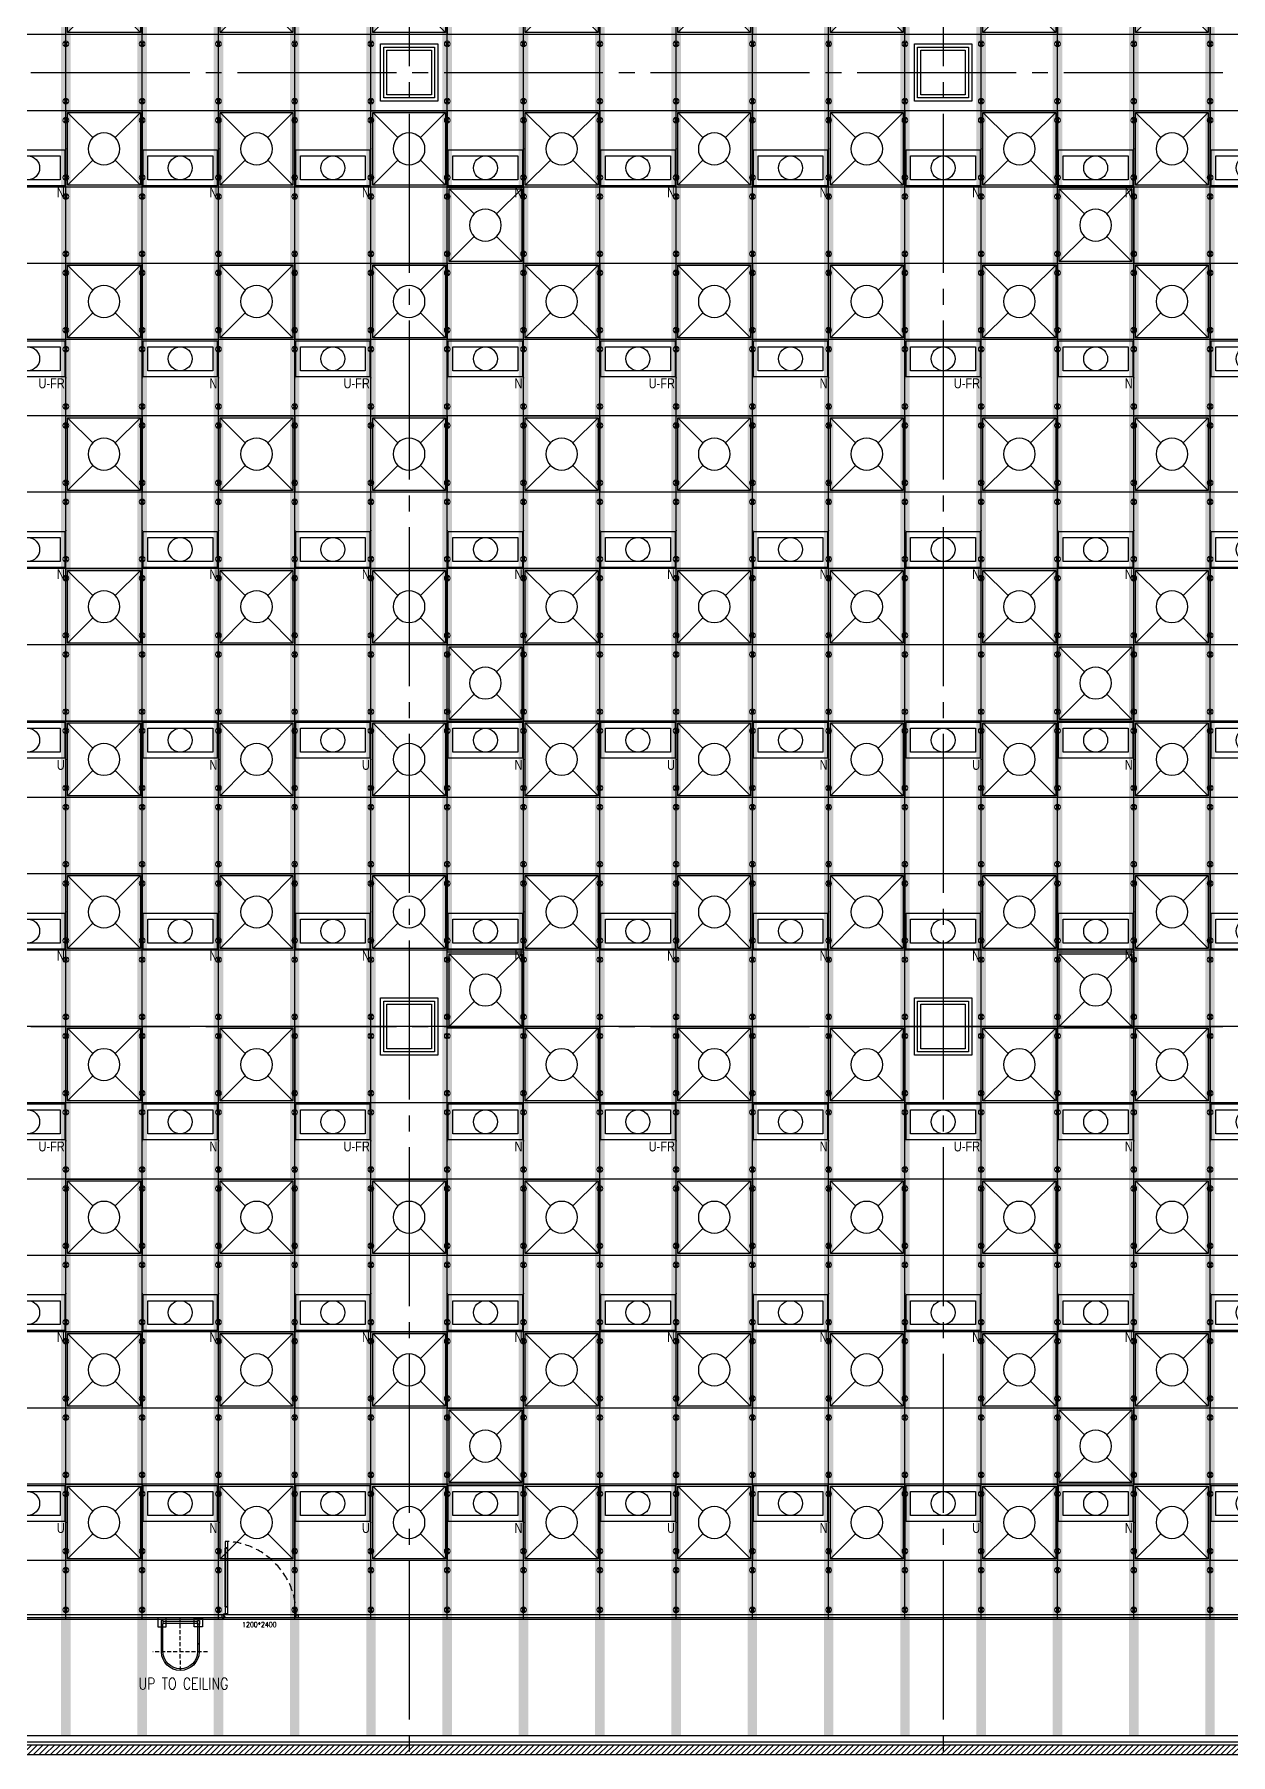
# Model space of a CAD drawing. Header units: millimetres. Extents: x -17313 to 27370, y -1010 to 13584.
# Drawn here: x 20411 to 22292, y 1855 to 4560 of the extents above; entities that cross this region are included whole.
import ezdxf
from ezdxf.enums import TextEntityAlignment as Align

# ---------------------------------------------------------------- set-up
doc = ezdxf.new("R2010")
doc.units = ezdxf.units.MM
doc.header["$LTSCALE"] = 100
for name, pattern in [('188K-SM-03-F10-ARCH-PA-Y2257103$0$18P6-SM-03-C40-ARCH-PA-Y2211058$0$DASHED', [19.05, 12.7, -6.35]), ('188K-SM-03-F10-ARCH-PA-Y2257103$0$AP5A-SM-03-F20-ARCH-PA-Y2230801+Y2230803$0$ALL-PA-TXT-Y2221201$0$DASHED', [19.05, 12.7, -6.35]), ('X-S-FAB-L10$0$COL-CEN-LIN', [3.25, 2.5, -0.25, 0.25, -0.25])]:
    doc.linetypes.add(name, pattern=pattern)
for name, color, linetype in [('0-XREF', 7, 'Continuous'), ('188K-SM-03-F10-ARCH-CEIL-Y2257103$0$K-CEIL-4.2', 8, 'Continuous'), ('188K-SM-03-F10-ARCH-CEIL-Y2257103$0$K-CEIL-4.2-AREA', 8, 'Continuous'), ('188K-SM-03-F10-ARCH-CEIL-Y2257103$0$K-鋼構', 121, 'Continuous'), ('188K-SM-03-F10-ARCH-PA-Y2257103$0$K-Door', 53, 'Continuous'), ('188K-SM-03-F10-ARCH-PA-Y2257103$0$K-P-LAD-420', 53, 'Continuous'), ('188K-SM-03-F10-ARCH-PA-Y2257103$0$K-P1S-4.2-單抗', 53, 'Continuous'), ('188K-SM-03-F10-ARCH-PA-Y2257103$0$K-岩棉 2hr 7.5-非抗', 53, 'Continuous'), ('188K-SM-06-F10-ELEC-LIGHT-Y2257103$0$E-LIGHT(W)-N', 8, 'Continuous'), ('188K-SM-06-F10-ELEC-LIGHT-Y2257103$0$E-LIGHT(W)-U FR', 8, 'Continuous'), ('188K-SM-06-F10-ELEC-LIGHT-Y2257103$0$E-LIGHT(W)-U XLPE', 8, 'Continuous'), ('188K-SM-06-F10-HVAC-FFU-Y2257103$0$AC-FFU-ULPA', 4, 'Continuous'), ('X-S-FAB-L10$0$0-DIM-TXT', 8, 'Continuous'), ('X-S-FAB-L10$0$BLOCK', 8, 'Continuous'), ('X-S-FAB-L10$0$CCL', 8, 'X-S-FAB-L10$0$COL-CEN-LIN'), ('X-S-FAB-L10$0$COL-S', 8, 'Continuous'), ('X-S-FAB-L10$0$WALL_188K_IN', 8, 'Continuous')]:
    doc.layers.add(name, color=color, linetype=linetype)
doc.layers.add('188K-SM-03-F10-ARCH-CEIL-Y2257103$0$K-吊點-標準', color=8, linetype='Continuous', lineweight=9)
doc.layers.add('188K-SM-03-F10-ARCH-PA-Y2257103$0$K-0-TXT-高度', color=53, linetype='Continuous', plot=False)
doc.layers.add('188K-SM-06-F10-ELEC-LIGHT-Y2257103$0$Defpoints-CAS', color=8, linetype='Continuous', plot=False)
doc.styles.add('188K-SM-03-F10-ARCH-PA-Y2257103$0$18P2-XFDP10$0$AA-TXT', font='simplex.shx', dxfattribs={"width": 0.8, "bigfont": 'chineset.shx'})
doc.styles.add('188K-SM-03-F10-ARCH-PA-Y2257103$0$AP5A-SM-03-F20-ARCH-PA-Y2230801+Y2230803$0$ALL-PA-TXT-Y2221201$0$Standard', font='txt.shx', dxfattribs={"bigfont": 'chineset.shx'})
doc.styles.add('188K-SM-06-F10-ELEC-LIGHT-Y2257103$0$Standard', font='arial.ttf')
doc.styles.add('X-S-FAB-L10$0$CHINA', font='simplex.shx', dxfattribs={"width": 0.75, "bigfont": 'chineset.shx'})
doc.styles.add('X-S-FAB-L10$0$Standard', font='', dxfattribs={"width": 0.8})
doc.styles.add('X-S-FAB-L10$0$TG_NOTE_TEXT', font='simplex.shx', dxfattribs={"width": 0.75, "bigfont": 'chineset.shx'})
doc.styles.get('X-S-FAB-L10$0$Standard').set_extended_font_data('Microsoft JhengHei')

# ---------------------------------------------------------------- blocks, each defined once
blk = doc.blocks.new('188K-SM-06-F10-HVAC-FFU-Y2257103$0$H-FU-U-12x12')
for p, q in [((423, 777), (28, 1172)), ((777, 777), (1172, 1172)), ((28, 28), (423, 423)), ((1172, 28), (777, 423))]:
    blk.add_line(p, q)
blk.add_lwpolyline([(1172, 28), (1172, 1172), (28, 1172), (28, 28)], close=True)
blk.add_circle((600, 600), 250)
at = {"layer": 'DefPoints'}
blk.add_lwpolyline([(1200, 1200), (0, 1200), (0, 0), (1200, 0)], close=True, dxfattribs=at)
blk = doc.blocks.new('188K-SM-06-F10-HVAC-FFU-Y2257103')
at = {"layer": '188K-SM-06-F10-HVAC-FFU-Y2257103$0$AC-FFU-ULPA', "xscale": -0.09999999999999432, "yscale": 0.09999999999999432, "zscale": 0.09999999999999432}
for p in [(20580, 4560), (20820, 4560), (21060, 4560), (21300, 4560), (21540, 4560), (21780, 4560), (22020, 4560), (22260, 4560), (20580, 4320), (20820, 4320), (21060, 4320), (21300, 4320), (21540, 4320), (21780, 4320), (22020, 4320), (22260, 4320), (21180, 4200), (22140, 4200), (20580, 4080), (20820, 4080), (21060, 4080), (21300, 4080), (21540, 4080), (21780, 4080), (22020, 4080), (22260, 4080), (20580, 3840), (20820, 3840), (21060, 3840), (21300, 3840), (21540, 3840), (21780, 3840), (22020, 3840), (22260, 3840), (20580, 3600), (20820, 3600), (21060, 3600), (21300, 3600), (21540, 3600), (21780, 3600), (22020, 3600), (22260, 3600), (21180, 3480), (22140, 3480), (20580, 3360), (20820, 3360), (21060, 3360), (21300, 3360), (21540, 3360), (21780, 3360), (22020, 3360), (22260, 3360), (20580, 3120), (20820, 3120), (21060, 3120), (21300, 3120), (21540, 3120), (21780, 3120), (22020, 3120), (22260, 3120), (21180, 2997.2), (22140, 2997.2), (20580, 2880), (20820, 2880), (21300, 2880), (21540, 2880), (21780, 2880), (22020, 2880), (22260, 2880), (20580, 2640), (20820, 2640), (21060, 2640), (21300, 2640), (21540, 2640), (21780, 2640), (22020, 2640), (22260, 2640), (20580, 2400), (20820, 2400), (21060, 2400), (21300, 2400), (21540, 2400), (21780, 2400), (22020, 2400), (22260, 2400), (21180, 2280), (22140, 2280), (20580, 2160), (20820, 2160), (21060, 2160), (21300, 2160), (21540, 2160), (21780, 2160), (22020, 2160), (22260, 2160)]:
    blk.add_blockref('188K-SM-06-F10-HVAC-FFU-Y2257103$0$H-FU-U-12x12', p, dxfattribs=at)
blk = doc.blocks.new('X-S-FAB-L10$0$FAB2-L05')
at = {"layer": 'X-S-FAB-L10$0$CCL'}
for p, q in [((-5160, 11005), (-5160, 0)), ((-4320, 11005), (-4320, 0)), ((-26880, 5220), (1210, 5220)), ((-26880, 3720), (1210, 3720))]:
    blk.add_line(p, q, dxfattribs=at)
at = {"layer": 'X-S-FAB-L10$0$COL-S'}
for points in [[(-5195, 5255), (-5125, 5255), (-5125, 5185), (-5195, 5185)], [(-4355, 5255), (-4285, 5255), (-4285, 5185), (-4355, 5185)], [(-5195, 3755), (-5125, 3755), (-5125, 3685), (-5195, 3685)], [(-4355, 3755), (-4285, 3755), (-4285, 3685), (-4355, 3685)]]:
    blk.add_lwpolyline(points, close=True, dxfattribs=at)
blk = doc.blocks.new('X-S-FAB-L10')
at = {"layer": 'X-S-FAB-L10$0$WALL_188K_IN'}
h = blk.add_hatch(dxfattribs=at)
h.set_pattern_fill('LINE', color=256, scale=2, angle=45)
h.set_pattern_definition([(45, (24216.6165, 1855), (-4.490128, 4.490128), [])])
h.paths.add_polyline_path([(17075, 1855), (24315, 1855), (24315, 1870), (17075, 1870)])
at = {"layer": 'DefPoints'}
blk.add_lwpolyline([(16745, -35), (15995, -35), (15995, 35), (15925, 35), (15925, -35), (15155, -35), (15155, 35), (15085, 35), (15085, -35), (15155, -35), (15155, -250), (13920, -250), (19914.055, 6000), (21180, 7320), (21180, 5520), (23465, 5520), (23485, 3587.5), (24315, 3587.5), (24315, 1870), (17075, 1870), (17075, 2060), (16745, 2060), (16745, -21.034)], close=True, dxfattribs=at)
at = {"layer": 'X-S-FAB-L10$0$COL-S'}
for p, q in [((20965, 4535), (21035, 4535)), ((20965, 4465), (20965, 4535)), ((21035, 4535), (21035, 4465)), ((21805, 4535), (21875, 4535)), ((21805, 4465), (21805, 4535)), ((21875, 4535), (21875, 4465)), ((21035, 4465), (20965, 4465)), ((21875, 4465), (21805, 4465)), ((20965, 3035), (21035, 3035)), ((20965, 2965), (20965, 3035)), ((21035, 3035), (21035, 2965)), ((21805, 3035), (21875, 3035)), ((21805, 2965), (21805, 3035)), ((21875, 3035), (21875, 2965)), ((21035, 2965), (20965, 2965)), ((21875, 2965), (21805, 2965))]:
    blk.add_line(p, q, dxfattribs=at)
at = {"layer": 'X-S-FAB-L10$0$WALL_188K_IN'}
blk.add_lwpolyline([(17075, 1855), (24315, 1855), (24315, 1870), (17075, 1870)], close=True, dxfattribs=at)
at = {"layer": 'X-S-FAB-L10$0$BLOCK'}
blk.add_blockref('X-S-FAB-L10$0$FAB2-L05', (26160, -720), dxfattribs=at)
at = {"style": 'X-S-FAB-L10$0$TG_NOTE_TEXT', "width": 0.5, "flags": 1}
for p in [(7463.301, 9020), (18268.251, 8649), (11197.77, 4800.167), (16485.801, 4800.167), (25420.27, 2635), (13360, 320.001, 0), (7463.301, -33.333)]:
    blk.add_attdef('WH', text='', height=20, dxfattribs=at).set_placement(p, align=Align.BOTTOM_LEFT)
at = {"width": 0.5}
for style, p in [('X-S-FAB-L10$0$TG_NOTE_TEXT', (7585, 9020)), ('X-S-FAB-L10$0$TG_NOTE_TEXT', (18389.95, 8649)), ('X-S-FAB-L10$0$TG_NOTE_TEXT', (11117.5, 4813.5)), ('X-S-FAB-L10$0$TG_NOTE_TEXT', (16607.5, 4813.5)), ('X-S-FAB-L10$0$TG_NOTE_TEXT', (25350, 2635)), ('X-S-FAB-L10$0$Standard', (13129.375, 325.001, 0)), ('X-S-FAB-L10$0$TG_NOTE_TEXT', (7585, -20))]:
    blk.add_attdef('DESC', text='', height=10, dxfattribs=dict(at, style=style)).set_placement(p, align=Align.BOTTOM_LEFT)
for tag, style, p in [('TYPE', 'X-S-FAB-L10$0$TG_NOTE_TEXT', (7619.286, 9020)), ('NO', 'X-S-FAB-L10$0$TG_NOTE_TEXT', (7650.095, 9020)), ('TYPE', 'X-S-FAB-L10$0$TG_NOTE_TEXT', (18424.236, 8649)), ('NO', 'X-S-FAB-L10$0$TG_NOTE_TEXT', (18455.045, 8649)), ('NO', 'X-S-FAB-L10$0$TG_NOTE_TEXT', (11088.595, 4813.5)), ('TYPE', 'X-S-FAB-L10$0$TG_NOTE_TEXT', (11151.786, 4813.5)), ('TYPE', 'X-S-FAB-L10$0$TG_NOTE_TEXT', (16641.786, 4813.5)), ('NO', 'X-S-FAB-L10$0$TG_NOTE_TEXT', (16672.595, 4813.5)), ('NO', 'X-S-FAB-L10$0$TG_NOTE_TEXT', (25313, 2635)), ('TYPE', 'X-S-FAB-L10$0$TG_NOTE_TEXT', (25350, 2635)), ('NO', 'X-S-FAB-L10$0$Standard', (13100, 320.001, 0)), ('TYPE', 'X-S-FAB-L10$0$Standard', (13129.375, 320.001, 0)), ('TYPE', 'X-S-FAB-L10$0$TG_NOTE_TEXT', (7619.286, -20)), ('NO', 'X-S-FAB-L10$0$TG_NOTE_TEXT', (7650.095, -20))]:
    blk.add_attdef(tag, text='', height=10, dxfattribs=dict(at, style=style)).set_placement(p, align=Align.BOTTOM_RIGHT)
at = {"style": 'X-S-FAB-L10$0$TG_NOTE_TEXT', "width": 0.5, "flags": 1}
for rotation, p in [(180, (43, 7480)), (180, (943, 7480)), (90, (24310, 3717.77)), (270, (17080, 1711.699))]:
    blk.add_attdef('WH', text='', height=20, rotation=rotation, dxfattribs=at).set_placement(p, align=Align.BOTTOM_LEFT)
at = {"width": 0.5}
for rotation, style, p in [(180, 'X-S-FAB-L10$0$Standard', (317.625, 7480)), (180, 'X-S-FAB-L10$0$Standard', (1217.625, 7480)), (90, 'X-S-FAB-L10$0$TG_NOTE_TEXT', (24310, 3647.5)), (270, 'X-S-FAB-L10$0$TG_NOTE_TEXT', (17080, 1605))]:
    blk.add_attdef('DESC', text='', height=10, rotation=rotation, dxfattribs=dict(at, style=style)).set_placement(p, align=Align.BOTTOM_LEFT)
for tag, rotation, style, p in [('TYPE', 180, 'X-S-FAB-L10$0$Standard', (317.625, 7480)), ('NO', 180, 'X-S-FAB-L10$0$Standard', (347, 7480)), ('TYPE', 180, 'X-S-FAB-L10$0$Standard', (1217.625, 7480)), ('NO', 180, 'X-S-FAB-L10$0$Standard', (1247, 7480)), ('TYPE', 90, 'X-S-FAB-L10$0$TG_NOTE_TEXT', (24310, 3647.5)), ('NO', 90, 'X-S-FAB-L10$0$TG_NOTE_TEXT', (24310, 3610.5)), ('TYPE', 270, 'X-S-FAB-L10$0$TG_NOTE_TEXT', (17080, 1605)), ('NO', 270, 'X-S-FAB-L10$0$TG_NOTE_TEXT', (17080, 1573))]:
    blk.add_attdef(tag, text='', height=10, rotation=rotation, dxfattribs=dict(at, style=style)).set_placement(p, align=Align.BOTTOM_RIGHT)
at = {"layer": 'X-S-FAB-L10$0$0-DIM-TXT', "style": 'X-S-FAB-L10$0$CHINA', "width": 0.75}
for p in [(667.414, 7855.1, -2689.4), (22627.353, 6728.814), (25644.722, 6728.814), (24778.787, 5569.051), (1118.252, 4980), (417.801, 4594.623), (23874.84, 4355), (22927.43, 4330.122), (23749.869, 3901.367), (417.801, 3765.236), (1118.252, 3730), (417.801, 3115.79), (536.882, 2227.832), (16908.994, 1782.652), (888.445, 880.466), (16977.43, 750), (18878.841, 750), (25641.221, 553.233), (21364.03, 526.894)]:
    blk.add_attdef('HIG', text='', height=80, dxfattribs=at).set_placement(p, align=Align.MIDDLE_LEFT)
blk = doc.blocks.new('188K-SM-03-F10-ARCH-CEIL-Y2257103$0$A$C2CA95053')
h = blk.add_hatch(color=256)
edge = h.paths.add_edge_path()
edge.add_arc((0, 0), 0.5, 0, 360)
for p, q in [((3.2, 3.2), (-3.2, -3.2)), ((3.2, -3.2), (-3.2, 3.2))]:
    blk.add_line(p, q)
blk.add_lwpolyline([(-1.6, 2.5), (-1.6, -2.5), (1.6, -2.5), (1.6, 2.5)], close=True)
for radius in [4.5, 0.5]:
    blk.add_circle((0, 0), radius)
blk = doc.blocks.new('188K-SM-03-F10-ARCH-CEIL-Y2257103$0$天花板吊點-附調整片 - 3_8_螺桿吊架 100 mm 高調整片-V1-1FL')
blk.add_blockref('188K-SM-03-F10-ARCH-CEIL-Y2257103$0$A$C2CA95053', (0, 0))
blk = doc.blocks.new('188K-SM-03-F10-ARCH-CEIL-Y2257103')
at = {"layer": '188K-SM-03-F10-ARCH-CEIL-Y2257103$0$K-CEIL-4.2'}
for p, q in [((20460, 2067.7), (20460, 7317.2)), ((20580, 2067.7), (20580, 7317.2)), ((20700, 2067.7), (20700, 7317.2)), ((20820, 2067.7), (20820, 7317.2)), ((20940, 2067.7), (20940, 7317.2)), ((21060, 2067.7), (21060, 7317.2)), ((21180, 2067.7), (21180, 7317.2)), ((21300, 2067.7), (21300, 5952.2)), ((21420, 2067.7), (21420, 5952.2)), ((21540, 2067.7), (21540, 5952.2)), ((21660, 2067.7), (21660, 5952.2)), ((21780, 2067.7), (21780, 5952.2)), ((21900, 2067.7), (21900, 5952.2)), ((22020, 2067.7), (22020, 5952.2)), ((22140, 2067.7), (22140, 5952.2)), ((22260, 2067.7), (22260, 5952.2)), ((23502.2, 4560), (16697.5, 4560)), ((23467.2, 4440), (1847.7, 4440)), ((23467.2, 4320), (1847.7, 4320)), ((23467.2, 4200), (1847.7, 4200)), ((23467.2, 4080), (1847.7, 4080)), ((23467.2, 3960), (1847.7, 3960)), ((23467.2, 3840), (1847.7, 3840)), ((23467.2, 3720), (1847.7, 3720)), ((23467.2, 3600), (1847.7, 3600)), ((24297.2, 3480), (1850, 3480)), ((24297.2, 3360), (1847.7, 3360)), ((24297.2, 3240), (1847.7, 3240)), ((24297.2, 3120), (1847.7, 3120)), ((24297.2, 3000), (1847.7, 3000)), ((24297.2, 2880), (1847.7, 2880)), ((24297.2, 2760), (1847.7, 2760)), ((24297.2, 2640), (1847.7, 2640)), ((24297.2, 2520), (1847.7, 2520)), ((24297.2, 2400), (1847.7, 2400)), ((24297.2, 2280), (6382.5, 2280)), ((24297.2, 2160), (6382.5, 2160))]:
    blk.add_line(p, q, dxfattribs=at)
at = {"layer": '188K-SM-03-F10-ARCH-CEIL-Y2257103$0$K-CEIL-4.2-AREA', "elevation": 0}
blk.add_lwpolyline([(19317.2, 8592.2), (19317.2, 7537.7), (19282.2, 7537.7), (19282.2, 7462.2), (19317.2, 7462.2), (19317.2, 7317.2), (21180, 7317.2), (21180, 5952.2), (24297.2, 5952.2), (24297.2, 5582.7), (23572.2, 5582.7), (23572.2, 5037.7), (23502.2, 5037.7), (23502.2, 4552.7), (23467.2, 4552.7), (23467.2, 3569.7), (24297.2, 3569.7), (24297.2, 2067.7), (16747.2, 2067.7), (16747.2, 312.7), (14882.2, 312.7)], dxfattribs=at)
at = {"layer": '188K-SM-03-F10-ARCH-CEIL-Y2257103$0$K-CEIL-4.2-AREA'}
for points in [[(20965, 4535), (21035, 4535), (21035, 4465), (20965, 4465)], [(21805, 4535), (21875, 4535), (21875, 4465), (21805, 4465)], [(20965, 3035), (21035, 3035), (21035, 2965), (20965, 2965)], [(21805, 3035), (21875, 3035), (21875, 2965), (21805, 2965)]]:
    blk.add_lwpolyline(points, close=True, dxfattribs=at)
at = {"layer": '188K-SM-03-F10-ARCH-CEIL-Y2257103$0$K-鋼構', "const_width": 15, "elevation": 0}
for points in [[(20460, 7465), (20460, 1885)], [(20580, 7465), (20580, 1885)], [(20700, 7465), (20700, 1885)], [(20820, 7465), (20820, 1885)], [(20940, 7465), (20940, 1885)], [(21060, 7465), (21060, 1885)], [(21180, 7465), (21180, 1885)], [(21300, 5965), (21300, 1885)], [(21420, 5965), (21420, 1885)], [(21540, 5965), (21540, 1885)], [(21660, 5965), (21660, 1885)], [(21780, 5965), (21780, 1885)], [(21900, 5965), (21900, 1885)], [(22020, 5965), (22020, 1885)], [(22140, 5965), (22140, 1885)], [(22260, 5965), (22260, 1885)]]:
    blk.add_lwpolyline(points, dxfattribs=at)
at = {"layer": '188K-SM-03-F10-ARCH-CEIL-Y2257103$0$K-吊點-標準', "color": 170, "lineweight": 18, "rotation": 179.9999999999997}
for p in [(20460, 4545), (20580, 4545), (20700, 4545), (20820, 4545), (20940, 4545), (21060, 4545), (21180, 4545), (21300, 4545), (21420, 4545), (21540, 4545), (21660, 4545), (21780, 4545), (21900, 4545), (22020, 4545), (22140, 4545), (22260, 4545), (20460, 4455), (20580, 4455), (20700, 4455), (20820, 4455), (20940, 4455), (21060, 4455), (21180, 4455), (21300, 4455), (21420, 4455), (21540, 4455), (21660, 4455), (21780, 4455), (21900, 4455), (22020, 4455), (22140, 4455), (22260, 4455), (20460, 4425), (20580, 4425), (20700, 4425), (20820, 4425), (20940, 4425), (21060, 4425), (21180, 4425), (21300, 4425), (21420, 4425), (21540, 4425), (21660, 4425), (21780, 4425), (21900, 4425), (22020, 4425), (22140, 4425), (22260, 4425), (20460, 4335), (20580, 4335), (20700, 4335), (20820, 4335), (20940, 4335), (21060, 4335), (21180, 4335), (21300, 4335), (21420, 4335), (21540, 4335), (21660, 4335), (21780, 4335), (21900, 4335), (22020, 4335), (22140, 4335), (22260, 4335), (20460, 4305), (20580, 4305), (20700, 4305), (20820, 4305), (20940, 4305), (21060, 4305), (21180, 4305), (21300, 4305), (21420, 4305), (21540, 4305), (21660, 4305), (21780, 4305), (21900, 4305), (22020, 4305), (22140, 4305), (22260, 4305), (20460, 4215), (20580, 4215), (20700, 4215), (20820, 4215), (20940, 4215), (21060, 4215), (21180, 4215), (21300, 4215), (21420, 4215), (21540, 4215), (21660, 4215), (21780, 4215), (21900, 4215), (22020, 4215), (22140, 4215), (22260, 4215), (20460, 4185), (20580, 4185), (20700, 4185), (20820, 4185), (20940, 4185), (21060, 4185), (21180, 4185), (21300, 4185), (21420, 4185), (21540, 4185), (21660, 4185), (21780, 4185), (21900, 4185), (22020, 4185), (22140, 4185), (22260, 4185), (20460, 4095), (20580, 4095), (20700, 4095), (20820, 4095), (20940, 4095), (21060, 4095), (21180, 4095), (21300, 4095), (21420, 4095), (21540, 4095), (21660, 4095), (21780, 4095), (21900, 4095), (22020, 4095), (22140, 4095), (22260, 4095), (20460, 4065), (20580, 4065), (20700, 4065), (20820, 4065), (20940, 4065), (21060, 4065), (21180, 4065), (21300, 4065), (21420, 4065), (21540, 4065), (21660, 4065), (21780, 4065), (21900, 4065), (22020, 4065), (22140, 4065), (22260, 4065), (20460, 3975), (20580, 3975), (20700, 3975), (20820, 3975), (20940, 3975), (21060, 3975), (21180, 3975), (21300, 3975), (21420, 3975), (21540, 3975), (21660, 3975), (21780, 3975), (21900, 3975), (22020, 3975), (22140, 3975), (22260, 3975), (20460, 3945), (20580, 3945), (20700, 3945), (20820, 3945), (20940, 3945), (21060, 3945), (21180, 3945), (21300, 3945), (21420, 3945), (21540, 3945), (21660, 3945), (21780, 3945), (21900, 3945), (22020, 3945), (22140, 3945), (22260, 3945), (20460, 3855), (20580, 3855), (20700, 3855), (20820, 3855), (20940, 3855), (21060, 3855), (21180, 3855), (21300, 3855), (21420, 3855), (21540, 3855), (21660, 3855), (21780, 3855), (21900, 3855), (22020, 3855), (22140, 3855), (22260, 3855), (20460, 3825), (20580, 3825), (20700, 3825), (20820, 3825), (20940, 3825), (21060, 3825), (21180, 3825), (21300, 3825), (21420, 3825), (21540, 3825), (21660, 3825), (21780, 3825), (21900, 3825), (22020, 3825), (22140, 3825), (22260, 3825), (20460, 3735), (20580, 3735), (20700, 3735), (20820, 3735), (20940, 3735), (21060, 3735), (21180, 3735), (21300, 3735), (21420, 3735), (21540, 3735), (21660, 3735), (21780, 3735), (21900, 3735), (22020, 3735), (22140, 3735), (22260, 3735), (20460, 3705), (20580, 3705), (20700, 3705), (20820, 3705), (20940, 3705), (21060, 3705), (21180, 3705), (21300, 3705), (21420, 3705), (21540, 3705), (21660, 3705), (21780, 3705), (21900, 3705), (22020, 3705), (22140, 3705), (22260, 3705), (20460, 3615), (20580, 3615), (20700, 3615), (20820, 3615), (20940, 3615), (21060, 3615), (21180, 3615), (21300, 3615), (21420, 3615), (21540, 3615), (21660, 3615), (21780, 3615), (21900, 3615), (22020, 3615), (22140, 3615), (22260, 3615), (20460, 3585), (20580, 3585), (20700, 3585), (20820, 3585), (20940, 3585), (21060, 3585), (21180, 3585), (21300, 3585), (21420, 3585), (21540, 3585), (21660, 3585), (21780, 3585), (21900, 3585), (22020, 3585), (22140, 3585), (22260, 3585), (20460, 3495), (20580, 3495), (20700, 3495), (20820, 3495), (20940, 3495), (21060, 3495), (21180, 3495), (21300, 3495), (21420, 3495), (21540, 3495), (21660, 3495), (21780, 3495), (21900, 3495), (22020, 3495), (22140, 3495), (22260, 3495), (20460, 3465), (20580, 3465), (20700, 3465), (20820, 3465), (20940, 3465), (21060, 3465), (21180, 3465), (21300, 3465), (21420, 3465), (21540, 3465), (21660, 3465), (21780, 3465), (21900, 3465), (22020, 3465), (22140, 3465), (22260, 3465), (20460, 3375), (20580, 3375), (20700, 3375), (20820, 3375), (20940, 3375), (21060, 3375), (21180, 3375), (21300, 3375), (21420, 3375), (21540, 3375), (21660, 3375), (21780, 3375), (21900, 3375), (22020, 3375), (22140, 3375), (22260, 3375), (20460, 3345), (20580, 3345), (20700, 3345), (20820, 3345), (20940, 3345), (21060, 3345), (21180, 3345), (21300, 3345), (21420, 3345), (21540, 3345), (21660, 3345), (21780, 3345), (21900, 3345), (22020, 3345), (22140, 3345), (22260, 3345), (20460, 3255), (20580, 3255), (20700, 3255), (20820, 3255), (20940, 3255), (21060, 3255), (21180, 3255), (21300, 3255), (21420, 3255), (21540, 3255), (21660, 3255), (21780, 3255), (21900, 3255), (22020, 3255), (22140, 3255), (22260, 3255), (20460, 3225), (20580, 3225), (20700, 3225), (20820, 3225), (20940, 3225), (21060, 3225), (21180, 3225), (21300, 3225), (21420, 3225), (21540, 3225), (21660, 3225), (21780, 3225), (21900, 3225), (22020, 3225), (22140, 3225), (22260, 3225), (20460, 3135), (20580, 3135), (20700, 3135), (20820, 3135), (20940, 3135), (21060, 3135), (21180, 3135), (21300, 3135), (21420, 3135), (21540, 3135), (21660, 3135), (21780, 3135), (21900, 3135), (22020, 3135), (22140, 3135), (22260, 3135), (20460, 3105), (20580, 3105), (20700, 3105), (20820, 3105), (20940, 3105), (21060, 3105), (21180, 3105), (21300, 3105), (21420, 3105), (21540, 3105), (21660, 3105), (21780, 3105), (21900, 3105), (22020, 3105), (22140, 3105), (22260, 3105), (20460, 3015), (20580, 3015), (20700, 3015), (20820, 3015), (20940, 3015), (21060, 3015), (21180, 3015), (21300, 3015), (21420, 3015), (21540, 3015), (21660, 3015), (21780, 3015), (21900, 3015), (22020, 3015), (22140, 3015), (22260, 3015), (20460, 2985), (20580, 2985), (20700, 2985), (20820, 2985), (20940, 2985), (21060, 2985), (21180, 2985), (21300, 2985), (21420, 2985), (21540, 2985), (21660, 2985), (21780, 2985), (21900, 2985), (22020, 2985), (22140, 2985), (22260, 2985), (20460, 2895), (20580, 2895), (20700, 2895), (20820, 2895), (20940, 2895), (21060, 2895), (21180, 2895), (21300, 2895), (21420, 2895), (21540, 2895), (21660, 2895), (21780, 2895), (21900, 2895), (22020, 2895), (22140, 2895), (22260, 2895), (20460, 2865), (20580, 2865), (20700, 2865), (20820, 2865), (20940, 2865), (21060, 2865), (21180, 2865), (21300, 2865), (21420, 2865), (21540, 2865), (21660, 2865), (21780, 2865), (21900, 2865), (22020, 2865), (22140, 2865), (22260, 2865), (20460, 2775), (20580, 2775), (20700, 2775), (20820, 2775), (20940, 2775), (21060, 2775), (21180, 2775), (21300, 2775), (21420, 2775), (21540, 2775), (21660, 2775), (21780, 2775), (21900, 2775), (22020, 2775), (22140, 2775), (22260, 2775), (20460, 2745), (20580, 2745), (20700, 2745), (20820, 2745), (20940, 2745), (21060, 2745), (21180, 2745), (21300, 2745), (21420, 2745), (21540, 2745), (21660, 2745), (21780, 2745), (21900, 2745), (22020, 2745), (22140, 2745), (22260, 2745), (20460, 2655), (20580, 2655), (20700, 2655), (20820, 2655), (20940, 2655), (21060, 2655), (21180, 2655), (21300, 2655), (21420, 2655), (21540, 2655), (21660, 2655), (21780, 2655), (21900, 2655), (22020, 2655), (22140, 2655), (22260, 2655), (20460, 2625), (20580, 2625), (20700, 2625), (20820, 2625), (20940, 2625), (21060, 2625), (21180, 2625), (21300, 2625), (21420, 2625), (21540, 2625), (21660, 2625), (21780, 2625), (21900, 2625), (22020, 2625), (22140, 2625), (22260, 2625), (20460, 2535), (20580, 2535), (20700, 2535), (20820, 2535), (20940, 2535), (21060, 2535), (21180, 2535), (21300, 2535), (21420, 2535), (21540, 2535), (21660, 2535), (21780, 2535), (21900, 2535), (22020, 2535), (22140, 2535), (22260, 2535), (20460, 2505), (20580, 2505), (20700, 2505), (20820, 2505), (20940, 2505), (21060, 2505), (21180, 2505), (21300, 2505), (21420, 2505), (21540, 2505), (21660, 2505), (21780, 2505), (21900, 2505), (22020, 2505), (22140, 2505), (22260, 2505), (20460, 2415), (20580, 2415), (20700, 2415), (20820, 2415), (20940, 2415), (21060, 2415), (21180, 2415), (21300, 2415), (21420, 2415), (21540, 2415), (21660, 2415), (21780, 2415), (21900, 2415), (22020, 2415), (22140, 2415), (22260, 2415), (20460, 2385), (20580, 2385), (20700, 2385), (20820, 2385), (20940, 2385), (21060, 2385), (21180, 2385), (21300, 2385), (21420, 2385), (21540, 2385), (21660, 2385), (21780, 2385), (21900, 2385), (22020, 2385), (22140, 2385), (22260, 2385), (20460, 2295), (20580, 2295), (20700, 2295), (20820, 2295), (20940, 2295), (21060, 2295), (21180, 2295), (21300, 2295), (21420, 2295), (21540, 2295), (21660, 2295), (21780, 2295), (21900, 2295), (22020, 2295), (22140, 2295), (22260, 2295), (20460, 2265), (20580, 2265), (20700, 2265), (20820, 2265), (20940, 2265), (21060, 2265), (21180, 2265), (21300, 2265), (21420, 2265), (21540, 2265), (21660, 2265), (21780, 2265), (21900, 2265), (22020, 2265), (22140, 2265), (22260, 2265), (20460, 2175), (20580, 2175), (20700, 2175), (20820, 2175), (20940, 2175), (21060, 2175), (21180, 2175), (21300, 2175), (21420, 2175), (21540, 2175), (21660, 2175), (21780, 2175), (21900, 2175), (22020, 2175), (22140, 2175), (22260, 2175), (20460, 2145), (20580, 2145), (20700, 2145), (20820, 2145), (20940, 2145), (21060, 2145), (21180, 2145), (21300, 2145), (21420, 2145), (21540, 2145), (21660, 2145), (21780, 2145), (21900, 2145), (22020, 2145), (22140, 2145), (22260, 2145), (20460, 2082.7, 0), (20580, 2082.7, 0), (20700, 2082.7, 0), (20820, 2082.7, 0), (20940, 2082.7, 0), (21060, 2082.7, 0), (21180, 2082.7, 0), (21300, 2082.7, 0), (21420, 2082.7, 0), (21540, 2082.7, 0), (21660, 2082.7, 0), (21780, 2082.7, 0), (21900, 2082.7, 0), (22020, 2082.7, 0), (22140, 2082.7, 0), (22260, 2082.7, 0)]:
    blk.add_blockref('188K-SM-03-F10-ARCH-CEIL-Y2257103$0$天花板吊點-附調整片 - 3_8_螺桿吊架 100 mm 高調整片-V1-1FL', p, dxfattribs=at)
blk = doc.blocks.new('188K-SM-03-F10-ARCH-PA-Y2257103$0$LAD-1')
for points in [[(-33.8, -29.7), (-77.4, -29.7, -0.976777), (-77.4, 29.8), (-33.8, 29.8)], [(-33.8, -27.2), (-77.4, -27.2, -0.974646), (-77.4, 27.3), (-33.8, 27.3)]]:
    blk.add_lwpolyline(points, format="xyb")
at = {"linetype": '188K-SM-03-F10-ARCH-PA-Y2257103$0$18P6-SM-03-C40-ARCH-PA-Y2211058$0$DASHED', "ltscale": 0.005}
for points in [[(-77.4, -42.9), (-77.4, 43.5)], [(-106.5, 0), (-23.9, 0)]]:
    blk.add_lwpolyline(points, dxfattribs=at)
for points in [[(-23.8, 22.2), (-23.8, 35.2), (-37.8, 35.2), (-37.8, 22.2)], [(-27.8, 27), (-27.8, 30), (-33.8, 30), (-33.8, 27)], [(-28.9, 27), (-28.9, -27), (-32.7, -27), (-32.7, 27)], [(-23.9, -21.8), (-23.9, -34.8), (-37.9, -34.8), (-37.9, -21.8)], [(-27.8, -27), (-27.8, -30), (-33.8, -30), (-33.8, -27)]]:
    blk.add_lwpolyline(points, close=True)
for centre in [(-64.6, 28.5), (-105.2, 0), (-93.7, 23.2), (-93.7, -22.5), (-64.6, -28.5)]:
    blk.add_circle(centre, 0.5)
blk = doc.blocks.new('188K-SM-03-F10-ARCH-PA-Y2257103$0$單開庫板門-1200x2400)圓型拉環鎖+輔助鎖)')
at = {"ltscale": 0.1}
for p, q in [((26008.6, -11403.6), (26004.5, -11403.6)), ((26004.5, -11403.6), (26004.5, -11414.1)), ((26004.5, -11414.1), (26004.5, -11415.3)), ((26004.5, -11414.1), (26008.6, -11414.1)), ((26008.6, -11414), (26004.6, -11414)), ((26004.6, -11414.3), (26004.6, -11414.2)), ((26004.6, -11415.3), (26004.6, -11414.5)), ((26004.7, -11414.1), (26006.5, -11414.1)), ((26005.1, -11414.4), (26004.7, -11414.4)), ((26004.7, -11414.5), (26005.1, -11414.5)), ((26004.7, -11414.5), (26004.7, -11506)), ((26004.7, -11506), (26004.7, -11414.5)), ((26004.7, -11414.5), (26004.7, -11414.5)), ((26005.2, -11414.4), (26005.2, -11414.4)), ((26006.5, -11414.1), (26006.6, -11414.1)), ((26006.6, -11414.1), (26006.6, -11414.1)), ((26006.6, -11414.1), (26008.4, -11414.1)), ((26008.4, -11414.4), (26008, -11414.4)), ((26008, -11414.4), (26008, -11414.4)), ((26008, -11414.5), (26008.4, -11414.5)), ((26008.4, -11506), (26008.4, -11414.5)), ((26008.4, -11414.5), (26008.4, -11414.5)), ((26008.4, -11414.5), (26008.4, -11506)), ((26008.5, -11414.2), (26008.5, -11414.3)), ((26008.5, -11414.5), (26008.5, -11415.3)), ((26008.6, -11414.1), (26008.6, -11403.6)), ((26008.6, -11415.3), (26008.6, -11414.1)), ((26004.5, -11415.4), (26004.6, -11415.5)), ((26004.7, -11415.4), (26004.7, -11415.3)), ((26008.4, -11415.3), (26008.4, -11415.4)), ((26008.5, -11415.5), (26008.6, -11415.4)), ((25999.5, -11519.7), (25999.5, -11523.2)), ((26002.5, -11519.1), (26000, -11519.1)), ((26002.4, -11523.7), (26004.1, -11522.6)), ((26002.9, -11518.5), (26002.6, -11518.5)), ((26002.6, -11518.5), (26002.6, -11521)), ((26002.6, -11521.9), (26002.6, -11519.3)), ((26002.6, -11521), (26002.9, -11521)), ((26003.4, -11521.9), (26002.6, -11521.9)), ((26002.9, -11521), (26002.9, -11518.5)), ((26003.3, -11522.2), (26003.3, -11522)), ((26003.3, -11522), (26003.4, -11522)), ((26004, -11522.2), (26003.3, -11522.2)), ((26008.3, -11517.5), (26003.6, -11517.5)), ((26003.6, -11517.5), (26003.6, -11517.7)), ((26003.6, -11517.7), (26008.3, -11517.7)), ((26004.1, -11521.9), (26003.9, -11521.9)), ((26003.9, -11522), (26004, -11522)), ((26004, -11522), (26004, -11522.2)), ((26004.2, -11522.4), (26004.2, -11521.9)), ((26008.6, -11506.4), (26004.5, -11506.4)), ((26004.5, -11506.4), (26004.5, -11518)), ((26004.5, -11518), (26008.6, -11518)), ((26004.7, -11506), (26004.7, -11506)), ((26008.3, -11517.7), (26008.3, -11517.5)), ((26008.4, -11506), (26008.4, -11506)), ((26008.6, -11518), (26008.6, -11506.4)), ((26114.8, -11521.9), (26115.1, -11521.9)), ((26114.8, -11522.4), (26114.8, -11521.9)), ((26114.9, -11522), (26114.9, -11522.2)), ((26115.1, -11522), (26114.9, -11522)), ((26114.9, -11522.2), (26115.7, -11522.2)), ((26116.6, -11523.7), (26114.9, -11522.6)), ((26115.5, -11521.9), (26116.3, -11521.9)), ((26115.7, -11522), (26115.5, -11522)), ((26115.7, -11522.2), (26115.7, -11522)), ((26116.3, -11521.9), (26116.3, -11519.3)), ((26116.5, -11519.1), (26119, -11519.1)), ((26119.5, -11519.7), (26119.5, -11523.2)), ((26000, -11523.7), (26002.4, -11523.7)), ((26119, -11523.7), (26116.6, -11523.7))]:
    blk.add_line(p, q, dxfattribs=at)
for points in [[(25999.5, -11518.9), (25999.5, -11523.9)], [(26119.5, -11518.9), (26119.5, -11523.9)]]:
    blk.add_lwpolyline(points)
blk.add_lwpolyline([(26006.6, -11506.4), (26006.5, -11506.3), (26004.7, -11506.3, -0.414214), (26004.6, -11506.3), (26004.6, -11506.1, -0.414214), (26004.7, -11506.1), (26005.1, -11506.1, 0.414214), (26005.2, -11506.1), (26005.2, -11506, 0.414214), (26005.1, -11506), (26004.7, -11506, -0.414214), (26004.6, -11506), (26004.6, -11505.2, -0.414214), (26004.7, -11505.2), (26004.7, -11505.2, 0.414214), (26004.7, -11505.2), (26004.7, -11505, 0.72636), (26004.6, -11505), (26004.5, -11505.1, 0.158507), (26004.5, -11505.2), (26004.5, -11506.4, 0.414214), (26004.6, -11506.5), (26008.6, -11506.5, 0.414214), (26008.6, -11506.4), (26008.6, -11505.2, 0.158507), (26008.6, -11505.1), (26008.5, -11505, 0.72636), (26008.4, -11505), (26008.4, -11505.2, 0.414214), (26008.5, -11505.2, -0.414214), (26008.5, -11505.2), (26008.5, -11506, -0.414214), (26008.4, -11506), (26008, -11506, 0.414214), (26008, -11506), (26008, -11506.1, 0.414214), (26008, -11506.1), (26008.4, -11506.1, -0.414214), (26008.5, -11506.1), (26008.5, -11506.3, -0.414214), (26008.4, -11506.3), (26006.6, -11506.3)], format="xyb", close=True, dxfattribs=at)
for centre, radius, start, end in [((26004.6, -11414.1), 0.0313, 90, 180), ((26004.7, -11414.2), 0.0313, 90, 180), ((26004.7, -11414.3), 0.0313, 180, 270), ((26004.7, -11414.5), 0.0313, 90, 180), ((26005.1, -11414.4), 0.0313, 270, 0), ((26005.1, -11414.4), 0.0313, 0, 90), ((26008, -11414.4), 0.0313, 90, 180), ((26008, -11414.4), 0.0313, 180, 270), ((26008.4, -11414.2), 0.0313, 360, 90), ((26008.4, -11414.3), 0.0313, 270, 0), ((26008.4, -11414.5), 0.0313, 0, 90), ((26008.6, -11414.1), 0.0313, 360, 90), ((26004.6, -11415.3), 0.0313, 180, 216.0274), ((26004.7, -11415.3), 0.0209, 180, 270), ((26004.7, -11415.4), 0.0313, 216.0274, 360), ((26004.7, -11415.3), 0.0209, 360, 90), ((26008.5, -11415.3), 0.0209, 90, 180), ((26008.5, -11415.4), 0.0313, 180, 323.9726), ((26008.5, -11415.3), 0.0209, 270, 360), ((26008.6, -11415.3), 0.0313, 323.9726, 360)]:
    blk.add_arc(centre, radius, start, end, dxfattribs=at)
at = {"linetype": '188K-SM-03-F10-ARCH-PA-Y2257103$0$AP5A-SM-03-F20-ARCH-PA-Y2230801+Y2230803$0$ALL-PA-TXT-Y2221201$0$DASHED', "ltscale": 0.01}
blk.add_arc((26001.1, -11518.7), 115.3, 359.8531, 85.8135, dxfattribs=at)
at = {"ltscale": 0.1}
for centre, major_axis, start_param, end_param in [((26000, -11519.7), (0.369, -0.369), 2.356194, 3.926991), ((26000, -11523.2), (-0.369, -0.369), 5.497787, 7.068583), ((26002.5, -11519.3), (0.111, -0.111), 7.068583, 8.63938), ((26003.4, -11521.9), (-0.0369, -0.0369), 0.785398, 3.926991), ((26003.9, -11521.9), (-0.0369, -0.0369), 3.926991, 7.068583), ((26004.1, -11521.9), (0.0369, -0.0369), 7.068583, 8.63938), ((26003.9, -11522.4), (0.221, -0.221), 6.162283, 7.068583), ((26114.8, -11521.9), (-0.0369, -0.0369), -2.356194, -0.785398), ((26115.1, -11522.4), (-0.221, -0.221), -0.785398, 0.120903), ((26115.1, -11521.9), (0.0369, -0.0369), -0.785398, 2.356194), ((26115.5, -11521.9), (0.0369, -0.0369), 2.356194, 5.497787), ((26116.5, -11519.3), (-0.111, -0.111), -2.356194, -0.785398), ((26119, -11519.7), (-0.369, -0.369), 2.356194, 3.926991), ((26119, -11523.2), (0.369, -0.369), -0.785398, 0.785398)]:
    blk.add_ellipse(centre, major_axis=major_axis, ratio=1, start_param=start_param, end_param=end_param, dxfattribs=at)
at = {"ltscale": 0.1, "extrusion": (0, 0, -1)}
blk.add_ellipse((26003.1, -11517.9), major_axis=(-0.516, 0.516), ratio=1, start_param=5.497787, end_param=11.780972, dxfattribs=at)
at = {"color": 8, "ltscale": 0.1, "style": '188K-SM-03-F10-ARCH-PA-Y2257103$0$AP5A-SM-03-F20-ARCH-PA-Y2230801+Y2230803$0$ALL-PA-TXT-Y2221201$0$Standard', "width": 0.85}
blk.add_text('1200*2400', height=8, dxfattribs=at).set_placement((26058.4, -11534.4), align=Align.MIDDLE_CENTER)
blk = doc.blocks.new('188K-SM-03-F10-ARCH-PA-Y2257103')
at = {"layer": '188K-SM-03-F10-ARCH-PA-Y2257103$0$K-P1S-4.2-單抗'}
for p, q in [((24300, 2075), (17090, 2075, 0)), ((24300, 2070, 0), (17090, 2070, 0))]:
    blk.add_line(p, q, dxfattribs=at)
for points in [[(20955, 4545), (21045, 4545), (21045, 4455), (20955, 4455)], [(21795, 4545), (21885, 4545), (21885, 4455), (21795, 4455)], [(20960, 4540), (21040, 4540), (21040, 4460), (20960, 4460)], [(21800, 4540), (21880, 4540), (21880, 4460), (21800, 4460)], [(20955, 3045), (21045, 3045), (21045, 2955), (20955, 2955)], [(20960, 3040), (21040, 3040), (21040, 2960), (20960, 2960)], [(21795, 3045), (21885, 3045), (21885, 2955), (21795, 2955)], [(21800, 3040), (21880, 3040), (21880, 2960), (21800, 2960)]]:
    blk.add_lwpolyline(points, close=True, dxfattribs=at)
at = {"layer": '188K-SM-03-F10-ARCH-PA-Y2257103$0$K-岩棉 2hr 7.5-非抗'}
for p, q in [((17075, 1885, 0), (24315, 1885, 0)), ((17075, 1875, 0), (24315, 1875))]:
    blk.add_line(p, q, dxfattribs=at)
at = {"layer": '188K-SM-03-F10-ARCH-PA-Y2257103$0$K-Door'}
blk.add_blockref('188K-SM-03-F10-ARCH-PA-Y2257103$0$單開庫板門-1200x2400)圓型拉環鎖+輔助鎖)', (-5294, 13593.9, 0), dxfattribs=at)
at = {"layer": '188K-SM-03-F10-ARCH-PA-Y2257103$0$K-P-LAD-420', "rotation": 90.07229666140849}
blk.add_blockref('188K-SM-03-F10-ARCH-PA-Y2257103$0$LAD-1', (20640, 2093.8, 0), dxfattribs=at)
at = {"layer": '188K-SM-03-F10-ARCH-PA-Y2257103$0$K-0-TXT-高度', "style": '188K-SM-03-F10-ARCH-PA-Y2257103$0$18P2-XFDP10$0$AA-TXT', "width": 0.8}
blk.add_text('UP TO CEILING', height=18, rotation=360, dxfattribs=at).set_placement((20645, 1966.5, 0), align=Align.MIDDLE)
blk = doc.blocks.new('*U312')
for points in [[(-58.3, -28.3), (-58.3, 28.3), (58.3, 28.3), (58.3, -28.3)], [(-51, -18.8), (-51, 18.8), (51, 18.8), (51, -18.8)]]:
    blk.add_lwpolyline(points, close=True)
blk.add_circle((0, 0), 18.8)
at = {"layer": '188K-SM-06-F10-ELEC-LIGHT-Y2257103$0$Defpoints-CAS'}
for p in [(-60, 30), (60, 30), (-60, -30), (60, -30)]:
    blk.add_point(p, dxfattribs=at)
at = {"style": '188K-SM-06-F10-ELEC-LIGHT-Y2257103$0$Standard', "width": 0.8}
blk.add_text('N', height=15.5, dxfattribs=at).set_placement((58.3, -38.7), align=Align.MIDDLE_RIGHT)
blk = doc.blocks.new('*U428')
at = {"layer": '188K-SM-06-F10-ELEC-LIGHT-Y2257103$0$E-LIGHT(W)-N'}
blk.add_blockref('*U312', (0, 8.3), dxfattribs=at)
blk = doc.blocks.new('*U427')
at = {"color": 0, "linetype": 'ByBlock', "lineweight": -2, "transparency": 16777216}
for p in [(5280, 0), (5520, 0), (5760, 0), (6000, 0), (6240, 0), (6480, 0), (6720, 0), (6960, 0), (7200, 0)]:
    blk.add_blockref('*U428', p, dxfattribs=at)
blk = doc.blocks.new('*U303')
for points in [[(-58.3, -28.3), (-58.3, 28.3), (58.3, 28.3), (58.3, -28.3)], [(-51, -18.8), (-51, 18.8), (51, 18.8), (51, -18.8)]]:
    blk.add_lwpolyline(points, close=True)
blk.add_circle((0, 0), 18.8)
at = {"layer": '188K-SM-06-F10-ELEC-LIGHT-Y2257103$0$Defpoints-CAS'}
for p in [(-60, 30), (60, 30), (-60, -30), (60, -30)]:
    blk.add_point(p, dxfattribs=at)
at = {"style": '188K-SM-06-F10-ELEC-LIGHT-Y2257103$0$Standard', "width": 0.8}
blk.add_text('U-FR', height=15.53, dxfattribs=at).set_placement((58.3, -38.7), align=Align.MIDDLE_RIGHT)
blk = doc.blocks.new('*U430')
at = {"layer": '188K-SM-06-F10-ELEC-LIGHT-Y2257103$0$E-LIGHT(W)-U FR'}
blk.add_blockref('*U303', (0, 8.3), dxfattribs=at)
blk = doc.blocks.new('*U429')
at = {"color": 0, "linetype": 'ByBlock', "lineweight": -2, "transparency": 16777216}
for p in [(5280, 0), (5760, 0), (6240, 0), (6720, 0), (7200, 0)]:
    blk.add_blockref('*U430', p, dxfattribs=at)
blk = doc.blocks.new('*U432')
at = {"layer": '188K-SM-06-F10-ELEC-LIGHT-Y2257103$0$E-LIGHT(W)-N'}
blk.add_blockref('*U312', (0, 8.3), dxfattribs=at)
blk = doc.blocks.new('*U431')
at = {"color": 0, "linetype": 'ByBlock', "lineweight": -2, "transparency": 16777216}
for p in [(5280, 0), (5760, 0), (6240, 0), (6720, 0)]:
    blk.add_blockref('*U432', p, dxfattribs=at)
blk = doc.blocks.new('*U434')
at = {"layer": '188K-SM-06-F10-ELEC-LIGHT-Y2257103$0$E-LIGHT(W)-N'}
blk.add_blockref('*U312', (0, 8.3), dxfattribs=at)
blk = doc.blocks.new('*U433')
at = {"color": 0, "linetype": 'ByBlock', "lineweight": -2, "transparency": 16777216}
for p in [(5280, 0), (5520, 0), (5760, 0), (6000, 0), (6240, 0), (6480, 0), (6720, 0), (6960, 0), (7200, 0)]:
    blk.add_blockref('*U434', p, dxfattribs=at)
blk = doc.blocks.new('*U436')
at = {"layer": '188K-SM-06-F10-ELEC-LIGHT-Y2257103$0$E-LIGHT(W)-N'}
blk.add_blockref('*U312', (0, 8.3), dxfattribs=at)
blk = doc.blocks.new('*U435')
at = {"color": 0, "linetype": 'ByBlock', "lineweight": -2, "transparency": 16777216}
for p in [(5280, 0), (5760, 0), (6240, 0), (6720, 0)]:
    blk.add_blockref('*U436', p, dxfattribs=at)
blk = doc.blocks.new('*U311')
for points in [[(-58.3, -28.3), (-58.3, 28.3), (58.3, 28.3), (58.3, -28.3)], [(-51, -18.8), (-51, 18.8), (51, 18.8), (51, -18.8)]]:
    blk.add_lwpolyline(points, close=True)
blk.add_circle((0, 0), 18.8)
at = {"layer": '188K-SM-06-F10-ELEC-LIGHT-Y2257103$0$Defpoints-CAS'}
for p in [(-60, 30), (60, 30), (-60, -30), (60, -30)]:
    blk.add_point(p, dxfattribs=at)
at = {"style": '188K-SM-06-F10-ELEC-LIGHT-Y2257103$0$Standard', "width": 0.8}
blk.add_text('U', height=15.5, dxfattribs=at).set_placement((58.3, -38.7), align=Align.MIDDLE_RIGHT)
blk = doc.blocks.new('*U438')
at = {"layer": '188K-SM-06-F10-ELEC-LIGHT-Y2257103$0$E-LIGHT(W)-U XLPE'}
blk.add_blockref('*U311', (0, 8.3), dxfattribs=at)
blk = doc.blocks.new('*U437')
at = {"color": 0, "linetype": 'ByBlock', "lineweight": -2, "transparency": 16777216}
for p in [(5280, 0), (5760, 0), (6240, 0), (6720, 0), (7200, 0)]:
    blk.add_blockref('*U438', p, dxfattribs=at)
blk = doc.blocks.new('*U440')
at = {"layer": '188K-SM-06-F10-ELEC-LIGHT-Y2257103$0$E-LIGHT(W)-N'}
blk.add_blockref('*U312', (0, 8.3), dxfattribs=at)
blk = doc.blocks.new('*U439')
at = {"color": 0, "linetype": 'ByBlock', "lineweight": -2, "transparency": 16777216}
for p in [(5280, 0), (5520, 0), (5760, 0), (6000, 0), (6240, 0), (6480, 0), (6720, 0), (6960, 0), (7200, 0)]:
    blk.add_blockref('*U440', p, dxfattribs=at)
blk = doc.blocks.new('*U454')
at = {"layer": '188K-SM-06-F10-ELEC-LIGHT-Y2257103$0$E-LIGHT(W)-U FR'}
blk.add_blockref('*U303', (0, 8.3), dxfattribs=at)
blk = doc.blocks.new('*U453')
at = {"color": 0, "linetype": 'ByBlock', "lineweight": -2, "transparency": 16777216}
for p in [(5280, 0), (5760, 0), (6240, 0), (6720, 0), (7200, 0)]:
    blk.add_blockref('*U454', p, dxfattribs=at)
blk = doc.blocks.new('*U456')
at = {"layer": '188K-SM-06-F10-ELEC-LIGHT-Y2257103$0$E-LIGHT(W)-N'}
blk.add_blockref('*U312', (0, 8.3), dxfattribs=at)
blk = doc.blocks.new('*U455')
at = {"color": 0, "linetype": 'ByBlock', "lineweight": -2, "transparency": 16777216}
for p in [(5280, 0), (5760, 0), (6240, 0), (6720, 0)]:
    blk.add_blockref('*U456', p, dxfattribs=at)
blk = doc.blocks.new('*U458')
at = {"layer": '188K-SM-06-F10-ELEC-LIGHT-Y2257103$0$E-LIGHT(W)-N'}
blk.add_blockref('*U312', (0, 8.3), dxfattribs=at)
blk = doc.blocks.new('*U457')
at = {"color": 0, "linetype": 'ByBlock', "lineweight": -2, "transparency": 16777216}
for p in [(5280, 0), (5520, 0), (5760, 0), (6000, 0), (6240, 0), (6480, 0), (6720, 0), (6960, 0), (7200, 0)]:
    blk.add_blockref('*U458', p, dxfattribs=at)
blk = doc.blocks.new('*U460')
at = {"layer": '188K-SM-06-F10-ELEC-LIGHT-Y2257103$0$E-LIGHT(W)-N'}
blk.add_blockref('*U312', (0, 8.3), dxfattribs=at)
blk = doc.blocks.new('*U459')
at = {"color": 0, "linetype": 'ByBlock', "lineweight": -2, "transparency": 16777216}
for p in [(5280, 0), (5760, 0), (6240, 0), (6720, 0)]:
    blk.add_blockref('*U460', p, dxfattribs=at)
blk = doc.blocks.new('*U462')
at = {"layer": '188K-SM-06-F10-ELEC-LIGHT-Y2257103$0$E-LIGHT(W)-U XLPE'}
blk.add_blockref('*U311', (0, 8.3), dxfattribs=at)
blk = doc.blocks.new('*U461')
at = {"color": 0, "linetype": 'ByBlock', "lineweight": -2, "transparency": 16777216}
for p in [(5280, 0), (5760, 0), (6240, 0), (6720, 0), (7200, 0)]:
    blk.add_blockref('*U462', p, dxfattribs=at)
blk = doc.blocks.new('188K-SM-06-F10-ELEC-LIGHT-Y2257103')
for name, p in [('*U427', (15120, 4341.7)), ('*U429', (15120, 4041.7)), ('*U431', (15360, 4041.7)), ('*U433', (15120, 3741.7)), ('*U437', (15120, 3441.7)), ('*U435', (15360, 3441.7)), ('*U439', (15120, 3141.7)), ('*U453', (15120, 2841.7)), ('*U455', (15360, 2841.7)), ('*U457', (15120, 2541.7)), ('*U461', (15120, 2241.7)), ('*U459', (15360, 2241.7))]:
    blk.add_blockref(name, p)

msp = doc.modelspace()

# ---------------------------------------------------------------- block references
at = {"layer": '0-XREF'}
for name in ['188K-SM-06-F10-HVAC-FFU-Y2257103', 'X-S-FAB-L10', '188K-SM-06-F10-ELEC-LIGHT-Y2257103', '188K-SM-03-F10-ARCH-PA-Y2257103', '188K-SM-03-F10-ARCH-CEIL-Y2257103']:
    msp.add_blockref(name, (0, 0), dxfattribs=at)

doc.saveas('drawing.dxf')
